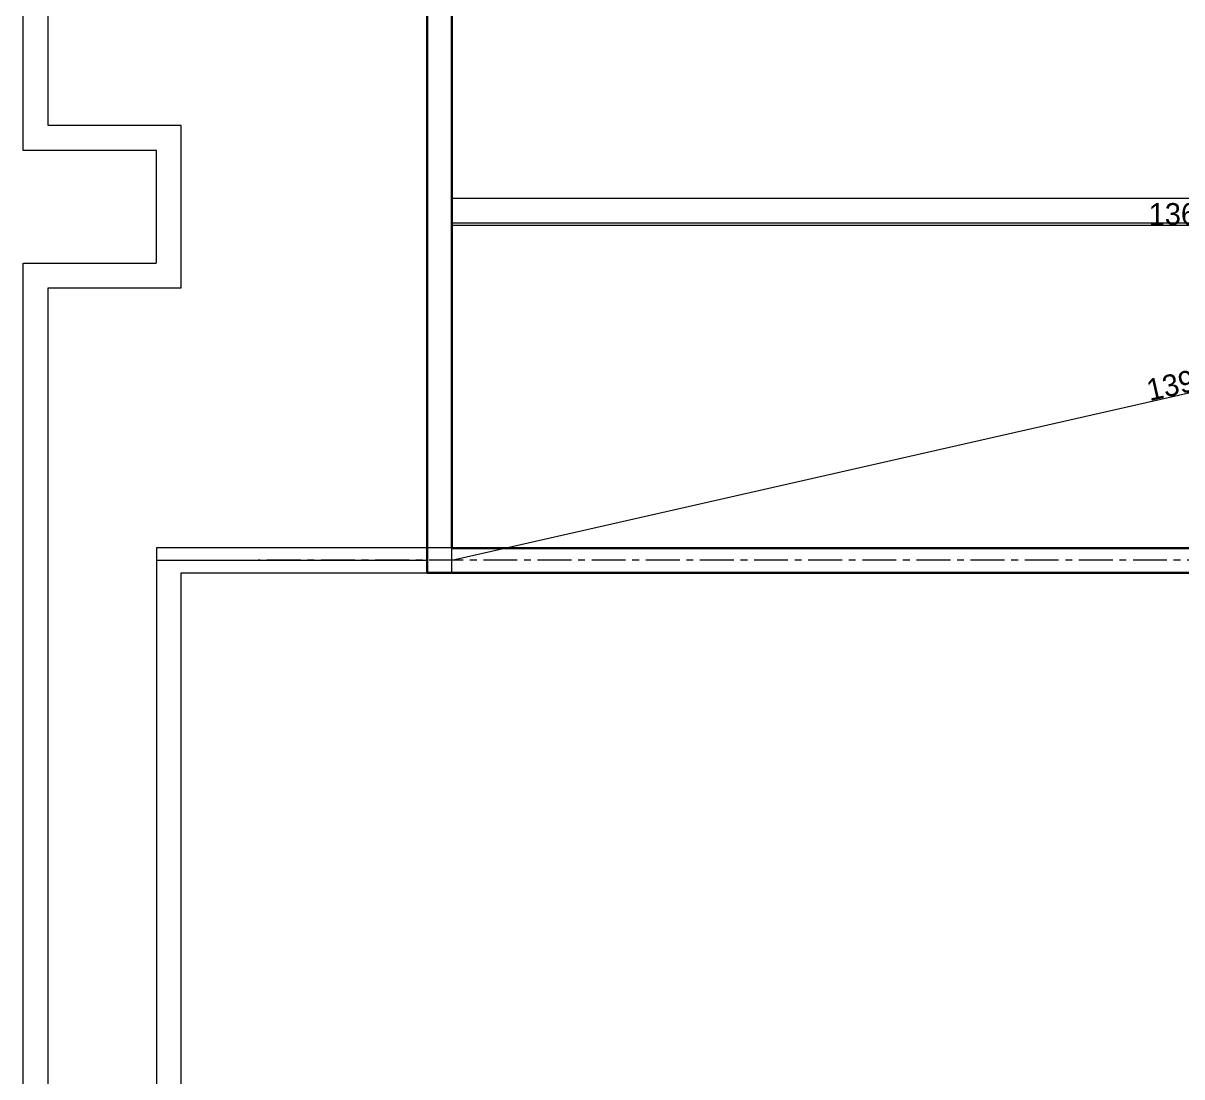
# Model space of a CAD drawing. Header units: metres. Extents: x 5205117 to 5948571, y 646915 to 1143748.
# Drawn here: x 5295476 to 5306178, y 785004 to 794735 of the extents above; entities that cross this region are included whole.
import ezdxf

# ---------------------------------------------------------------- set-up
doc = ezdxf.new("R2010")
doc.units = ezdxf.units.M
doc.header["$MEASUREMENT"] = 0
doc.header["$PDMODE"] = 35
doc.header["$PDSIZE"] = 10
for name, pattern in [('CENTER', [2, 1.25, -0.25, 0.25, -0.25]), ('DASHED', [0.75, 0.5, -0.25]), ('DOT2', [0.125, 0, -0.125]), ('HIDDEN', [0.375, 0.25, -0.125])]:
    doc.linetypes.add(name, pattern=pattern)
doc.layers.get('0').update_dxf_attribs({"color": 1, "linetype": 'DASHED', "lineweight": 30})
for name, color, linetype, lineweight in [('A-Center line', 1, 'CENTER', 9), ('A-Elevation 1', 4, 'Continuous', 13), ('A-Elevation 3', 251, 'Continuous', 5), ('A-Hidden', 2, 'HIDDEN', 5), ('dim start point', 10, 'Continuous', 0), ('plot 5', 7, 'Continuous', 30), ('road', 7, 'Continuous', 9)]:
    doc.layers.add(name, color=color, linetype=linetype, lineweight=lineweight)
doc.layers.add('A-GF', color=8, linetype='Continuous', lineweight=0, transparency=0.5)
doc.styles.get("Standard").update_dxf_attribs({"font": 'GOTHIC.TTF'})
doc.dimstyles.get("Standard").update_dxf_attribs({"dimtxt": 2, "dimasz": 1, "dimexe": 0, "dimexo": 0, "dimgap": 0.1, "dimtad": 1, "dimdsep": 46, "dimtxsty": 'Standard', "dimblk": 'OBLIQUE', "dimcen": 0.1, "dimclrd": 256, "dimclre": 256, "dimclrt": 256, "dimadec": 0, "dimazin": 0, "dimtfac": 1, "dimtofl": 0, "dimtmove": 1, "dimatfit": 2, "dimldrblk": 'OPEN90', "dimfxl": 1, "dimtolj": 1, "dimtzin": 0, "dimlwd": -1, "dimlwe": -1, "dimarcsym": 0})

# ---------------------------------------------------------------- blocks, each defined once
blk = doc.blocks.new('A$C6fbbfdbf')
at = {"layer": 'A-Elevation 1', "ltscale": 5}
blk.add_lwpolyline([(96115.00000000047, -2729.999999999985), (96115.00000000047, 1.455191522836685e-11), (81455.0000039459, 7.275957614183426e-11), (81455.0000039459, -229.9999999999272), (95885.00000000047, -229.9999999999854), (95885.00000000047, -2729.999999999985)], close=True, dxfattribs=at)
blk.add_lwpolyline([(96115.00000000047, -2729.999999999985), (106975.0000000005, -2729.999999999985), (106975.0000000005, -2499.999999999985), (96115.00000000047, -2499.999999999985)], dxfattribs=at)
at = {"layer": 'A-Elevation 3', "ltscale": 5}
blk.add_lwpolyline([(81685.0000039459, 2.987508196383715e-08), (81685.0000039459, 1000.000000000073), (98515, 1000.000000000029), (98515, -229.9999999999854), (100015, -229.9999999999854), (100015, 1000.000000000029), (106745, 1000.000000000015), (106745, -2499.999999999985)], dxfattribs=at)
at = {"layer": 'A-Hidden', "ltscale": 5}
blk.add_lwpolyline([(81455.0000039459, 2.987508196383715e-08), (81455.0000039459, 1230.000000000073), (98745, 1230.000000000029), (98745, 1.455191522836685e-11), (99785, 1.455191522836685e-11), (99785, 1230.000000000029), (106975, 1230.000000000015), (106975, -2499.999999999985)], dxfattribs=at)
blk = doc.blocks.new('jhgduhguix')
at = {"layer": 'A-GF', "ltscale": 0.01}
for points in [[(5085392.780856133, 780277.7149728537), (5085392.780856133, 779650.4902853966), (5071777.082056999, 779650.4902853966)], [(5085622.780857086, 780277.7149728537), (5085622.780857086, 779420.4902853966), (5071777.082056999, 779420.4902853966)]]:
    blk.add_lwpolyline(points, dxfattribs=at)
blk = doc.blocks.new('_Oblique')
at = {"color": 0, "linetype": 'ByBlock', "lineweight": -2}
blk.add_line((-0.5, -0.5), (0.5, 0.5), dxfattribs=at)
blk = doc.blocks.new('*D583')
at = {"layer": 'Defpoints', "color": 0, "ltscale": 5, "transparency": 16777216}
for p in [(5313051.486001935, 792866.5305919454), (5313051.486001935, 792866.5305919457), (5299435.787202802, 789774.3059044923)]:
    blk.add_point(p, dxfattribs=at)
at = {"layer": 'dim start point', "ltscale": 5, "transparency": 16777216}
blk.add_line((5299435.787202802, 789774.3059044924), (5313051.486001935, 792866.5305919457), dxfattribs=at)
at = {"layer": 'dim start point', "linetype": 'DOT2', "ltscale": 5, "transparency": 16777216}
for p, q in [((5313051.486001935, 792866.5305919454), (5313051.486001935, 792866.5305919457)), ((5299435.787202802, 789774.3059044923), (5299435.787202802, 789774.3059044924))]:
    blk.add_line(p, q, dxfattribs=at)
at = {"layer": 'dim start point', "ltscale": 5, "transparency": 16777216}
for p, rotation in [((5313051.486001935, 792866.5305919457), 12.79525337563547), ((5299435.787202802, 789774.3059044924), 192.7952533756355)]:
    blk.add_blockref('_Oblique', p, dxfattribs=dict(at, rotation=rotation))
at = {"layer": 'dim start point', "ltscale": 5, "transparency": 16777216, "insert": (5306220.353570889, 791422.9382057904), "char_height": 200, "attachment_point": 5, "rotation": 12.79525337563547}
blk.add_mtext('\\A1;13962', dxfattribs=at)
blk = doc.blocks.new('_Open90')
at = {"color": 0, "linetype": 'ByBlock', "lineweight": -2}
for p, q in [((0, 0), (-1, 0)), ((-0.5, 0.5), (0, 0)), ((0, 0), (-0.5, -0.5))]:
    blk.add_line(p, q, dxfattribs=at)
blk = doc.blocks.new('*D589')
at = {"layer": 'Defpoints', "color": 0, "ltscale": 5, "transparency": 16777216}
for p in [(5299435.787202802, 793116.5305919455), (5313051.486001935, 792996.5166687064), (5299435.787202802, 792866.5305919454)]:
    blk.add_point(p, dxfattribs=at)
at = {"layer": 'dim start point', "linetype": 'DOT2', "ltscale": 5, "transparency": 16777216}
for p, q in [((5299435.787202802, 793116.5305919455), (5299435.787202802, 792866.5305919454)), ((5313051.486001935, 792996.5166687064), (5313051.486001935, 792866.5305919454))]:
    blk.add_line(p, q, dxfattribs=at)
at = {"layer": 'dim start point', "ltscale": 5, "transparency": 16777216}
blk.add_line((5313051.486001935, 792866.5305919454), (5299435.787202802, 792866.5305919454), dxfattribs=at)
at = {"layer": 'dim start point', "ltscale": 5, "transparency": 16777216, "rotation": 180}
blk.add_blockref('_Oblique', (5299435.787202802, 792866.5305919454), dxfattribs=at)
at = {"layer": 'dim start point', "ltscale": 5, "transparency": 16777216}
blk.add_blockref('_Oblique', (5313051.486001935, 792866.5305919454), dxfattribs=at)
at = {"layer": 'dim start point', "ltscale": 5, "transparency": 16777216, "insert": (5306243.636602368, 792971.6611833798), "char_height": 200, "attachment_point": 5}
blk.add_mtext('\\A1;13616', dxfattribs=at)

msp = doc.modelspace()

# ---------------------------------------------------------------- linework, layer by layer
at = {"layer": 'A-Center line', "ltscale": 250}
msp.add_line((5348539.771313375, 789774.3059036571), (5297647.535907073, 789774.3059036571), dxfattribs=at)
at = {"layer": 'plot 5'}
for points in [[(5299208.562515225, 793559.3059046076), (5299208.562515225, 800286.5305919455)], [(5299435.787202802, 793559.3059046076), (5299435.787202802, 800286.5305919455)], [(5299435.787202802, 793559.3059046076), (5299435.787202802, 789886.5305919455), (5347169.261314359, 789886.5305919455), (5347169.261314359, 792430.916038494), (5347396.486002889, 792430.916038494), (5347396.486002889, 789659.3059044884), (5299208.562515225, 789659.3059044884), (5299208.562515225, 793559.3059046076)]]:
    msp.add_lwpolyline(points, dxfattribs=at)
at = {"layer": 'road', "ltscale": 0.5}
for p, q in [((5299205.787202325, 808774.3059036571), (5299205.787202325, 789774.3059036571)), ((5296705.787202325, 789774.3059036571), (5296705.787202325, 732774.3059036571))]:
    msp.add_line(p, q, dxfattribs=at)
msp.add_lwpolyline([(5296705.787202325, 789774.3059036571), (5299205.787202325, 789774.3059036571)], dxfattribs=at)

# ---------------------------------------------------------------- block references
at = {"color": 2, "ltscale": 5, "rotation": 90}
msp.add_blockref('A$C6fbbfdbf', (5296705.787202802, 693774.3059044916), dxfattribs=at)
at = {"layer": 'dim start point', "color": 12}
msp.add_blockref('jhgduhguix', (227658.7051458023, 13466.04030654894), dxfattribs=at)

# ---------------------------------------------------------------- dimensions: what is measured, and where the dimension line sits
at = {"layer": 'dim start point', "color": 12, "ltscale": 5}
dim = msp.add_linear_dim(base=(5299435.787202802, 792866.5305919454), p1=(5313051.486001935, 792996.5166687064), p2=(5299435.787202802, 793116.5305919455), dimstyle='Standard', override={"dimtxt": 200, "dimdec": 0, "dimtdec": 0, "dimfxl": 0.1}, dxfattribs=at)
dim.commit()
dim.dimension.update_dxf_attribs({"geometry": '*D589', "text_midpoint": (5306243.636602368, 792971.6611833798)})
dim = msp.add_aligned_dim(p1=(5299435.787202802, 789774.305904492), p2=(5313051.486001935, 792866.5305919454), distance=3.404475164534123e-10, dimstyle='Standard', override={"dimtxt": 200, "dimdec": 0, "dimtdec": 0, "dimfxl": 0.1}, dxfattribs=at)
dim.commit()
dim.dimension.update_dxf_attribs({"geometry": '*D583', "text_midpoint": (5306220.353570889, 791422.9382057904)})

doc.saveas('drawing.dxf')
